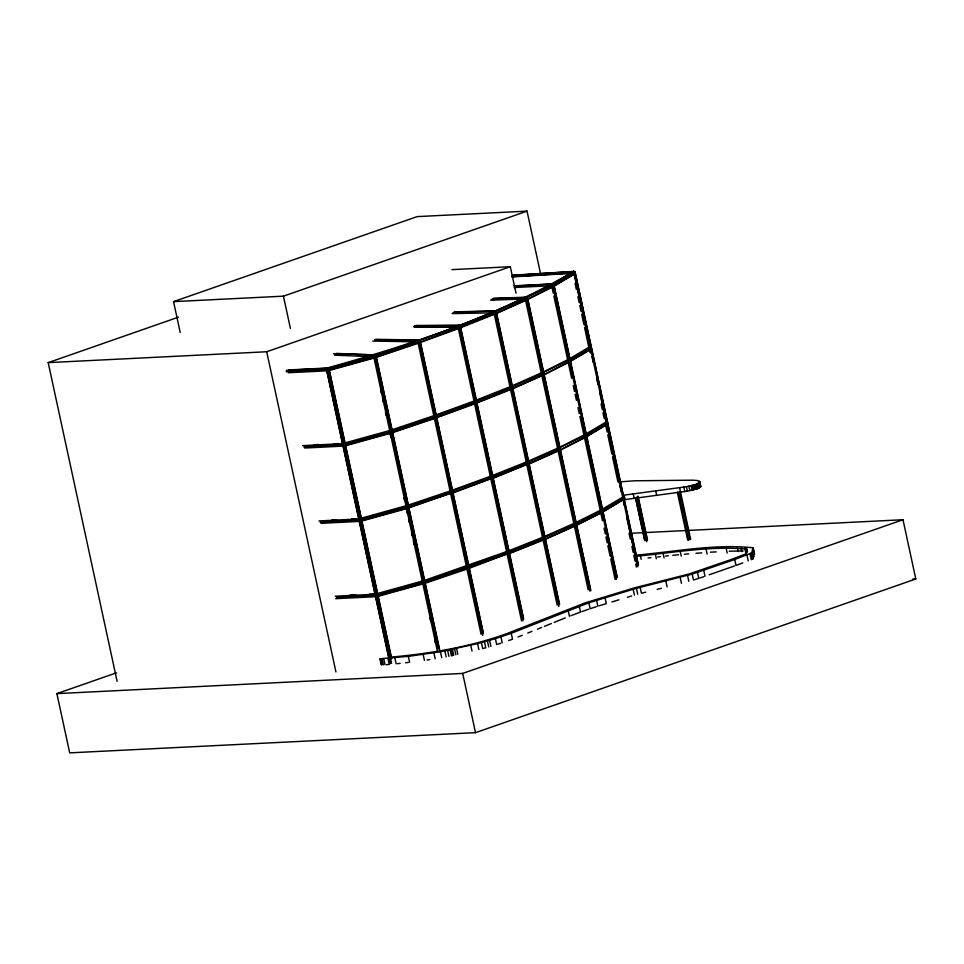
<?xml version="1.0" encoding="UTF-8"?>
<svg xmlns="http://www.w3.org/2000/svg" width="964" height="964" viewBox="0 0 964 964"><rect width="100%" height="100%" fill="white"/><g stroke="black" fill="none" stroke-linecap="round" stroke-linejoin="round"><path stroke-width="1.45" d="M620.864 481.783L634.613 480.795L692.983 480.18L697.84 480.602L699.852 481.687L696.478 484.277L686.44 486.712L624.118 495.135L625.082 499.581L687.392 491.158L698.105 488.459L700.587 486.832L700.587 485.736M288.935 369.911L328.013 367.971L326.953 368.332L326.688 369.754L390.239 663.666M304.684 448.031L343.762 446.091L343.232 443.621L302.648 445.645M320.964 523.319L360.042 521.379L359.512 518.909L318.927 520.934M361.102 521.006L361.367 519.596L377.322 593.438M335.737 598.68L376.322 596.668L375.791 594.198L335.207 596.222M525.235 298.961L525.525 297.551L526.621 297.177L493.628 298.31M381.238 664.666L379.949 658.737L408.35 656.376L440.428 651.772L477.578 643.591L495.4 638.626L511.221 633.3L588.859 602.777L636.421 588.293L692.212 574.086L734.713 559.518L751.787 552.83L752.908 547.769C714.469 543.696 674.921 551.794 636.361 555.095M638.144 564.832L574.942 271.86L573.568 271.45C497.304 316.24 412.218 344.184 327.447 367.959L327.531 370.357L329.122 369.802M374.261 355.897L374.478 354.933L375.852 355.354L374.261 355.897L374.574 357.319L375.791 357.029L419.846 342.16L418.581 340.051L417.52 341.063M408.712 507.353L407.037 505.51L407.133 507.895L452.405 492.737L452.188 491.279L451.14 490.628L408.459 505.028M345.763 445.705L391.372 433.065L435.475 418.183L434.86 415.339L475.071 400.65L511.004 386.311L542.31 372.453L543.672 372.875L543.985 374.297L542.925 375.297L512.981 388.552M423.931 583.642L423.317 580.798L507.63 551.227L508.992 551.649L468.456 566.567L468.034 568.76L423.931 583.642L376.888 596.668L375.526 596.258L377.948 595.668M525.814 298.141L526.031 297.165L527.392 297.587L524.97 298.177L553.661 284.5L574.881 271.981L573.568 271.45L551.396 284.826L526.392 297.37M510.787 387.287C512.752 385.612 513.487 389.022 511.089 388.709L511.004 386.311M493.339 478.24L528.718 463.648L492.785 477.987L491.351 475.939L491.134 476.915L492.712 476.361L491.351 475.939L451.14 490.628L450.08 491.64L492.399 476.59L492.652 478.036L451.224 493.014L451.755 493.472L452.815 492.459L407.652 508.353L360.608 521.379L359.247 520.97L361.669 520.379L360.825 520.415M541.25 373.466L569.929 359.789L568.676 359.223L543.624 371.803M529.26 463.841L559.192 450.586L560.253 449.586L559.951 448.164L558.578 447.742L527.284 461.599L527.067 462.575L528.272 462.274L527.284 461.599L492.724 475.397M574.098 271.896L573.568 271.45L573.351 272.414C577.629 270.98 570.146 273.378 573.568 271.45L574.568 272.113L574.183 274.282L554.252 286.043M557.517 448.754L586.208 435.077L607.441 422.557L606.127 422.015L586.196 433.776M545.54 539.129L575.472 525.874L576.532 524.874L576.231 523.452L574.857 523.03L543.563 536.888L543.347 537.864L544.552 537.563L543.563 536.888L509.004 550.685M419.762 342.521L420.087 341.099L419.219 340.051L375.815 339.304M388.95 659.014L326.386 368.971L328.808 368.381L327.447 367.959L327.097 368.609L355.608 360.717M417.93 340.786L459.84 326.013L495.858 311.649L527.224 297.755L526.031 297.165L525.079 298.033M450.381 493.062L451.755 493.472L452.405 492.737M328.748 370.056L327.447 367.959L326.748 368.718L327.965 368.417L327.447 367.959L326.386 368.971M460.792 327.664L495.339 313.866L496.4 312.866L496.099 311.444L494.725 311.023L493.833 311.854L526.031 297.165L527.332 299.262L526.115 299.563M526.031 297.165L524.97 298.177M602.355 509.751L553.661 284.5L552.396 283.934L551.336 284.946L552.396 283.934L553.758 284.344L554.011 285.886L527.597 299.153M572.881 272.197L573.568 271.45M477.072 402.952L511.619 389.155L512.005 386.986M585.57 437.355L559.192 450.586L586.522 436.487L607.802 423.859L586.811 436.62M603.09 511.908L624.082 499.147L623.238 499.183M451.755 493.472L452.49 492.7M493.905 311.83L494.725 311.023L495.93 311.613L495.339 313.866L495.99 316.855M569.29 362.066L542.925 375.297L543.817 374.466L511.619 389.155L512.438 388.359L476.505 402.699M329.483 370.417L375.092 357.777L376.153 356.776L374.478 354.933L375.442 357.138L328.399 370.164L327.447 367.959M493.664 312.035L494.725 311.023L495.858 311.649M526.645 300.009L495.339 313.866L496.4 312.866L495.556 312.902M391.372 433.065L392.432 432.065L390.01 432.655M586.582 331.628L574.195 274.33L575.243 273.282L573.664 273.836M474.011 401.663L475.071 400.65L476.433 401.072L434.644 416.303M360.608 521.379L361.669 520.379M511.619 389.155L512.679 388.155M490.29 476.951L491.351 475.939L492.399 476.59L491.351 475.939M622.491 499.701L623.021 500.147L624.082 499.147M495.339 313.866L527.537 299.177L527.284 297.731M574.183 274.282L575.195 273.402L554.011 285.886M623.021 500.147L624.021 499.268L602.849 511.751L576.424 525.019L544.178 539.732L509.619 553.529M417.834 342.485L420.256 341.883L419.412 341.931M458.045 327.796L460.093 327.459L458.792 325.362L458.575 326.338L460.165 325.784L458.792 325.362L457.731 326.374L458.792 325.362L460.226 327.411L419.93 342.124M460.467 327.206L496.159 313.071M553.758 284.344L552.179 284.898L552.396 283.934L553.661 284.5M551.637 286.368L554.071 285.766M342.654 444.259L345.088 443.669M344.329 446.091L342.967 445.681L345.401 445.091M392.131 430.643L389.697 431.233M435.475 418.183L434.101 417.774L436.535 417.171M476.746 402.494L436.21 417.412M543.672 372.875L542.093 373.43M567.917 361.657L570.351 361.054M570.531 361.331L590.462 349.571L591.221 347.148L589.848 346.727L568.676 359.223L569.977 361.307M358.933 519.548L361.367 518.957M408.411 505.931L405.977 506.522M493.026 477.783L453.14 492.966M559.951 448.164L558.361 448.718M585.04 436.897L586.257 436.596L586.317 434.921L586.57 436.463M607.127 422.69L606.127 422.015L607.428 424.112M375.213 594.836L377.647 594.246M424.678 581.22L423.1 581.762M424.991 582.63L422.557 583.232M468.408 566.579L467.42 565.916L466.359 566.928L468.408 566.579L424.268 581.485L423.317 580.798L377.695 593.438M509.305 553.071L469.42 568.254M576.231 523.452L574.64 524.006L574.857 523.03L576.123 523.597L602.488 510.354L623.72 497.846L622.407 497.304L602.476 509.064M576.183 522.368L601.235 509.799L602.536 510.33L602.801 511.776L602.596 510.209L601.018 510.763L601.849 512.643L575.472 525.874L576.532 524.874L575.689 524.91M601.319 512.185L602.91 511.631M623.708 499.4L622.407 497.304L623.768 497.725L622.19 498.28M568.459 360.187L570.037 359.632L568.676 359.223L569.989 359.753L591.161 347.269L589.848 346.727L590.848 347.402M543.142 374.333L543.985 374.297L542.925 375.297L570.242 361.211L591.522 348.57L589.944 349.125M527.959 299.346L553.011 286.778M559.903 447.091L584.955 434.511L586.317 434.921M518.054 636.987L522.223 635.3M527.778 633.059L531.947 631.372M537.49 629.131L541.66 627.456M544.443 626.335L551.384 623.527M554.155 622.407L565.266 617.924M492.52 312.384L457.972 326.169L458.792 325.362L459.792 326.037M512.125 386.938L474.854 401.627L475.071 400.65L476.192 401.277L476.373 402.747L475.156 403.048L475.686 403.494L436.861 417.677M492.471 476.565L528.405 462.226L527.284 461.599L528.272 462.274L527.898 464.443L527.368 463.997L528.959 463.443L527.898 464.443L560.253 449.586L559.409 449.622M508.751 551.854L544.684 537.514L543.563 536.888L544.865 538.984L543.648 539.286L545.238 538.731L509.064 553.276L507.63 551.227L507.413 552.203L508.618 551.902L508.932 553.324L507.715 553.625M570.821 615.719L580.533 612.056L579.256 606.127M742.786 562.916L735.99 565.434L734.713 559.518M456.671 326.639L417.846 340.822L418.581 340.051L419.533 340.738L375.442 355.62L374.478 354.933L375.008 355.391M508.98 553.3L424.582 582.907L423.317 580.798L424.281 583.003L377.237 596.029L376.924 594.607L423.967 581.581M638.457 564.976L575.255 272.643L574.122 271.45L511.992 275.535M573.628 274.282L574.652 273.909M589.378 347.112L590.402 346.739L591.173 347.787M589.908 349.571L590.932 349.197M605.657 422.401L606.681 422.027L607.453 423.076M606.187 424.859L607.212 424.485M621.937 497.689L622.961 497.316L623.732 498.364L623.491 499.774L622.467 500.147M709.239 574.785L734.58 565.928M180.208 332.472L173.544 301.636L417.135 216.611L527.031 211.14L540.683 274.258M117.102 681.343L48.2 362.633L178.497 317.144M173.544 301.636L283.44 296.165L527.031 211.14M48.2 362.633L266.703 351.752L510.293 266.715L516.017 293.152M575.255 272.643L574.195 273.005L637.722 566.82M617.285 577.472L554.071 285.127L553.023 285.501L616.538 579.304M286.103 371.779L329.122 369.164L391.697 658.557M559.614 604.561L496.4 312.228L495.351 312.589L558.867 606.404M437.258 650.531L373.731 356.728L376.165 356.126L439.68 649.941M645.976 532.526L902.991 519.729L915.8 578.966L475.505 732.664L69.697 752.86L56.888 693.622L116.536 672.8M581.907 611.574L588.763 609.188M56.888 693.622L462.696 673.426L902.991 519.729M508.643 640.554L512.499 639.228L511.221 633.3M526.055 300.009L527.151 299.635M375.261 355.198L416.508 341.268M375.092 357.777L419.195 342.895L459.406 328.206L458.888 327.76M392.179 429.739L434.86 415.339L436.222 415.749L436.126 417.448L392.023 432.33L390.757 430.221L390.854 432.607M452.092 491.315L407.989 506.196L407.037 505.51L361.428 518.15M700.033 577.93L703.768 576.689M496.4 312.228L495.339 311.035L453.936 312.167M494.725 313.866L495.87 313.493M596.571 606.621L590.137 608.706L588.859 602.777M500.822 643.217L496.677 644.554L495.4 638.626M419.219 340.051L374.61 339.677M599.259 605.778L606.272 603.645L604.994 597.728M611.899 601.946L618.948 599.813M627.383 597.258L631.613 595.981M358.451 359.921L372.707 355.981M328.097 368.742L375.141 355.716M345.148 442.862L389.336 430.619M391.408 431.004L344.377 444.03L344.678 445.452L391.721 432.426L390.757 430.221L391.721 430.908L435.812 416.026L434.86 415.339L435.909 415.99L434.86 415.339M407.688 506.293L360.657 519.319L360.958 520.741L408.001 507.715L407.037 505.51M483.735 648.314L485.772 647.796L484.494 641.867M645.699 592.173L641.422 593.222L640.144 587.293M657.123 589.353L661.4 588.293M551.709 284.681L552.914 284.392L552.396 283.934L551.396 284.826L552.396 283.934L553.396 284.597L553.697 286.019M495.255 311.48L494.725 311.023L494.508 311.999L496.099 311.444L494.038 311.782L494.725 311.023L495.725 311.697L496.026 313.119L494.809 313.421M419.111 340.509L417.894 340.798L418.581 340.051L419.955 340.461M542.395 374.851L543.612 374.55L542.31 372.453L543.503 373.044L512.197 386.901L559.289 604.416M558.674 450.14L559.891 449.839L558.578 447.742L559.783 448.332L528.477 462.19L527.284 461.599M574.954 525.428L576.171 525.127L574.857 523.03L576.062 523.621L544.756 537.478L543.563 536.888M467.504 568.302L469.094 567.748L468.034 568.76L466.66 568.35M427.112 659.954L429.787 659.557M636.264 556.204C672.896 552.89 710.408 545.684 746.967 549.143L745.931 553.854L730.483 559.771L689.176 573.954L634.119 587.944L585.015 602.91L506.835 633.613C469.926 646.916 430.896 653.459 391.95 657.038M657.713 556.975L660.316 556.662M397.493 663.678L400.193 663.377M405.579 662.762L408.278 662.449M665.521 556.047L668.414 555.758M672.764 555.324L678.572 554.746M648.013 557.963L650.917 557.71M684.368 554.204L688.706 553.866M695.948 553.3L701.744 552.842M386.444 664.666L389.263 664.473L387.986 658.557M513.017 275.162L574.122 271.45M524.223 275.571L530.188 275.21M539.129 274.668L546.576 274.222M555.529 273.68L561.482 273.318M512.764 276.584L518.728 276.21M523.199 275.945L535.128 275.222M539.599 274.945L551.516 274.222M555.987 273.957L566.422 273.318M511.739 276.945L572.857 273.234M710.432 552.191L716.216 551.878M451.935 269.631L510.293 266.715M373.731 357.367L374.574 357.319M590.378 347.185L591.221 347.148M286.368 370.357L326.953 368.332M326.688 370.393L327.531 370.357M288.405 372.743L327.483 370.803L326.374 369.61M606.657 422.473L607.501 422.437M314.228 444.753L318.735 444.524M333.773 443.777L338.28 443.561M303.889 446.983L342.967 445.043M406.29 507.944L407.133 507.895M622.925 497.761L623.768 497.725M332.002 519.97L336.52 519.741M351.547 518.994L356.053 518.765M320.168 522.271L359.247 520.331M630.95 533.273L642.976 532.67M349.787 595.186L355.8 594.884M369.333 594.21L373.839 593.981M336.448 597.559L375.526 595.619M912.8 579.111L915.8 578.966M513.981 285.814L552.962 283.934L514.427 286.115M528.272 286.212L535.767 285.85M514.161 287.525L551.637 285.73L552.432 286.766M492.532 298.683L525.525 297.551M491.447 299.455L495.942 299.31M513.933 298.683L521.44 298.43M490.748 300.153L523.741 299.009M729.242 551.179L743.16 550.986M455.08 311.794L495.339 311.035M452.923 312.902L457.406 312.818M452.152 313.613L490.917 312.878M415.737 325.458L459.418 325.374L414.568 325.832M413.58 326.507L454.249 326.422M414.255 327.254L456.418 327.158M400.638 340.762L412.604 340.967M372.779 341.075L414.689 341.798M336.219 353.414L375.141 354.945L333.484 353.728M356.56 355.222L359.56 355.342M334.629 355.21L370.562 356.608M602.536 511.884L601.235 509.799L602.596 510.209M584.955 434.511L585.943 435.174M601.235 509.799L602.488 510.354M375.888 596.005L376.888 596.668M373.55 356.728L374.442 357.777M417.689 341.846L418.557 342.895M753.342 548.468L754.619 554.396M752.908 547.769L754.197 553.685M752.872 550.649L754.149 556.565M751.932 552.673L753.209 558.602M751.787 552.83L753.065 558.746M751.462 553.035L752.739 558.951M751.04 553.252L752.318 559.18L751.269 559.65L749.992 553.722M746.967 549.143L747.474 551.504M746.305 548.721L747.076 552.276M745.521 548.48L746.546 553.228M746.931 554.963L748.221 560.891M744.786 548.359L745.811 553.107M741.063 548.106L741.834 551.661M737.388 548.046L738.159 551.601M726.169 548.275L727.193 553.023M699.623 481.289L700.744 486.579M699.635 482.398L700.587 486.832M699.346 482.084L699.828 484.302M699.069 482.964L700.021 487.41M698.249 483.494L699.213 487.941M697.731 483.759L698.695 488.206M697.141 484.024L698.105 488.459M696.478 484.277L697.43 488.724M695.743 484.531L696.695 488.977M694.936 484.784L695.9 489.23M694.068 485.037L695.032 489.471M693.14 485.278L694.104 489.724M706.106 549.36L707.13 554.095M692.164 485.519L693.116 489.965M691.116 485.76L692.08 490.206M688.874 486.242L689.838 490.688M686.44 486.712L687.392 491.158M703.732 570.339L705.021 576.267M683.825 487.169L684.777 491.616M679.62 487.856L690.682 539.43M697.502 572.423L698.779 578.34L693.49 580.015L692.212 574.086M679.704 491.857L690.055 539.756M678.21 492.194L688.573 540.093M678.909 496.219L680.162 502.027M680.789 504.931L682.042 510.739M677.343 492.194L687.694 540.105M687.537 575.412L688.814 581.34M680.223 551.396L681.247 556.132M680.15 577.388L681.428 583.304M655.713 491.013L656.677 495.448M663.027 553.095L664.051 557.843M665.835 580.967L667.112 586.895M655.327 554.011L656.351 558.759M638.084 496.436L647.495 539.985M637.758 496.279L647.169 539.828M636.975 496.822L646.711 541.816M635.866 498.509L644.964 540.599M635.541 498.352L644.639 540.455M633.228 493.893L634.179 498.328M640.409 555.77L641.181 559.325M587.221 334.568L588.486 340.437M590.39 349.257L591.354 353.668M591.98 356.596L593.258 362.476M596.752 378.635L598.017 384.516M599.608 391.854L614.538 460.9M615.165 463.841L617.394 474.119M618.032 477.06L619.298 482.94M619.936 485.88L621.202 491.748M623.431 502.039L624.057 504.979M626.6 516.728L637.084 565.205M575.05 283.512L576.315 289.393M577.906 296.743L579.171 302.612M579.81 305.552L581.075 311.432M581.714 314.372L583.943 324.651M584.57 327.591L589.968 352.559M601.09 403.976L602.355 409.857M602.994 412.797L604.271 418.665M605.85 426.016L607.127 431.896M607.766 434.824L611.887 453.923M612.526 456.864L617.924 481.843M629.046 533.261L630.311 539.129M631.902 546.48L633.167 552.348M633.806 555.288L635.071 561.168M635.71 564.109L636.348 567.049M636.421 588.293L637.698 594.21M633.143 589.209L634.433 595.137M569.989 359.753L570.29 361.175M602.994 512.691L616.96 577.328M553.336 288.296L558.734 313.264M559.373 316.204L560.638 322.084M561.277 325.025L563.506 335.303M564.133 338.243L565.41 344.112M569.531 363.211L570.17 366.151M581.292 417.569L581.919 420.509M582.557 423.449L586.69 442.548M587.329 445.476L588.594 451.357M590.185 458.707L591.45 464.576M592.089 467.516L593.354 473.396M594.945 480.735L596.222 486.615M608.284 542.443L612.73 563M613.369 565.94L614.634 571.821M615.273 574.761L615.912 577.689M551.962 287.188L553.24 293.068M553.866 296.008L571.652 378.274M573.243 385.624L574.52 391.492M575.147 394.433L576.424 400.313M578.002 407.652L579.28 413.532M579.918 416.472L584.039 435.571M584.678 438.5L600.247 510.486M600.873 513.426L602.464 520.765M604.054 528.115L605.32 533.996M605.958 536.924L607.224 542.804M607.862 545.745L610.091 556.023M610.718 558.963L615.165 579.533M596.583 600.283L597.861 606.199M590.908 590.703L527.706 298.37L526.645 298.732L589.86 591.077M527.706 299.696L575.665 521.512M576.123 523.597L590.281 589.088M527.609 304.467L528.875 310.348M553.649 424.931L554.915 430.812M558.409 446.971L559.686 452.839M580.328 548.323L580.967 551.263M581.605 554.204L582.871 560.084M525.597 300.431L588.161 589.835M568.145 610.32L569.435 616.249M496.412 313.553L511.968 385.528M511.547 388.841L512.499 393.24M526.477 457.888L528.067 465.226M542.997 534.273L544.262 540.153M494.291 314.288L557.18 605.151M523.681 618.9L460.467 326.567L459.418 326.929L522.934 620.744M460.479 327.893L492.556 476.264M493.194 479.204L508.751 551.179M509.39 554.119L523.368 618.755M491.182 475.156L492.134 479.566M458.358 328.628L521.572 620.961M500.918 636.843L502.196 642.771M489.604 640.421L490.893 646.338M487.447 641.06L488.724 646.977M483.47 633.589L420.256 341.244L419.207 341.618L482.723 635.421M419.943 341.099L483.157 633.444M417.834 341.846L481.036 634.179M481.434 642.651L482.723 648.579M477.578 643.591L478.867 649.519M470.721 645.169L471.999 651.086M462.696 673.426L475.505 732.664M456.538 648.362L457.816 654.291M454.574 648.844L455.852 654.761M452.453 649.375L453.743 655.291M451.417 649.628L452.694 655.544L451.417 655.845L450.14 649.917M447.645 650.447L448.923 656.376M444.874 650.977L446.163 656.906M440.428 651.772L441.717 657.701M376.478 358.921L407.929 504.365M408.555 507.305L438.741 646.856M375.104 356.499L438.307 648.844M380.72 390.372L381.358 393.312M382.624 399.18L383.262 402.121M385.492 412.411L386.118 415.351M389.938 432.969L390.89 437.379M403.904 497.617L404.543 500.545M406.772 510.836L407.398 513.776M408.676 519.644L409.314 522.584M411.532 532.863L412.17 535.803M413.436 541.684L414.074 544.624M429.956 618.069L430.595 621.009M434.716 640.108L435.354 643.048M433.884 652.845L435.162 658.761M423.148 654.423L424.425 660.352M408.35 656.376L409.628 662.304M394.866 657.906L396.156 663.835M329.122 370.465L344.461 441.404M345.714 447.2L360.741 516.692M377.948 596.33L391.408 658.581M344.714 443.922L345.028 445.344M360.994 519.21L361.307 520.632M377.273 594.499L377.575 595.921M328.061 369.525L391.589 663.34M343.497 444.223L343.811 445.645M359.777 519.512L360.09 520.934M376.056 594.8L376.37 596.222M383.756 658.834L385.034 664.75M382.069 658.882L383.359 664.811M380.816 658.858L382.093 664.786M380.298 658.81L381.575 664.738M283.44 296.165L290.417 328.471M266.703 351.752L335.93 671.932M468.721 568.001L468.034 568.76L468.769 567.989M458.792 325.362L458.057 326.133L459.322 325.82L458.792 325.362M576.364 525.043L575.472 525.874L576.424 525.019M452.502 491.038L451.14 490.628L452.502 491.038M476.12 401.301L475.071 400.65L476.071 401.325M508.667 551.878L507.63 551.227L508.618 551.902"/></g></svg>
